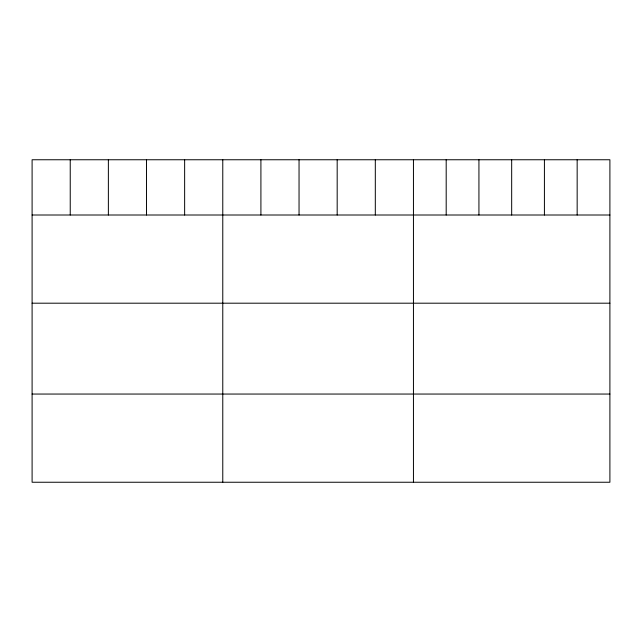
<?xml version="1.0" encoding="UTF-8"?>
<svg xmlns="http://www.w3.org/2000/svg" width="642" height="642" viewBox="0 0 642 642"><rect width="100%" height="100%" fill="white"/><g stroke="black" fill="none" stroke-linecap="round" stroke-linejoin="round"><path stroke-width="0.96" d="M609.9 215.006L609.9 482.246L32.1 482.246L32.1 159.754L609.9 159.754L609.9 215.006L32.1 215.006M32.1 303.193L609.9 303.193M32.1 394.052L609.9 394.052M577.158 159.754L577.158 215.006M544.416 159.754L544.416 215.006M511.674 159.754L511.674 215.006M478.932 159.754L478.932 215.006M446.19 159.754L446.19 215.006M413.448 159.754L413.448 482.246M375.313 159.754L375.313 215.006M337.178 159.754L337.178 215.006M299.044 159.754L299.044 215.006M260.909 159.754L260.909 215.006M222.774 159.754L222.774 482.246M184.639 159.754L184.639 215.006M146.504 159.754L146.504 215.006M108.37 159.754L108.37 215.006M70.235 159.754L70.235 215.006"/></g></svg>
